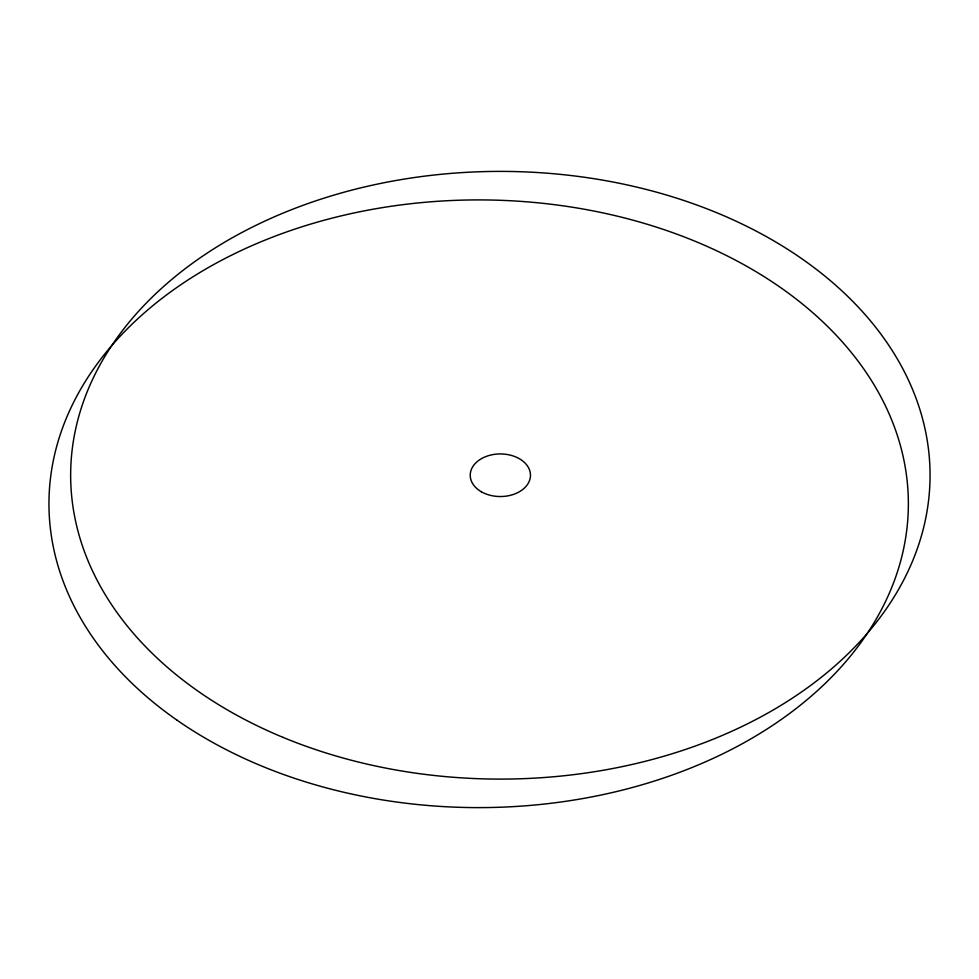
<?xml version="1.0" encoding="UTF-8"?>
<svg xmlns="http://www.w3.org/2000/svg" width="979" height="979" viewBox="0 0 979 979"><rect width="100%" height="100%" fill="white"/><g stroke="black" fill="none" stroke-linecap="round" stroke-linejoin="round"><path stroke-width="1.47" d="M481.338 491.764A30.129 21.305 0 0 0 530.092 478.621A30.129 21.305 0 0 0 489.622 455.333A30.129 21.305 0 0 0 481.338 491.764M283.078 737.395A429.708 303.857 0 0 0 930.05 477.214A429.708 303.857 0 0 0 287.912 211.121A429.708 303.857 0 0 0 283.078 737.395M176.783 720.006A429.708 303.857 0 0 0 894.439 580.486A429.708 303.857 0 0 0 364.739 210.779A429.708 303.857 0 0 0 176.783 720.006"/></g></svg>
